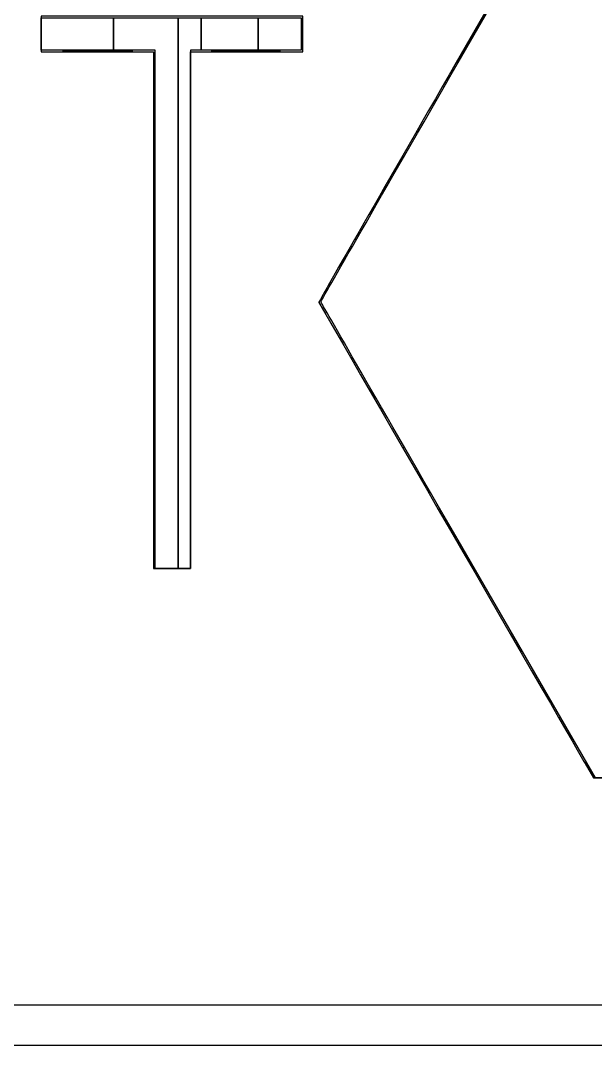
# Model space of a CAD drawing. Header units: millimetres. Extents: x 0 to 1058, y 0 to 353.
# Drawn here: x 542.4 to 674.3, y 0 to 235 of the extents above; entities that cross this region are included whole.
import ezdxf

# ---------------------------------------------------------------- set-up
doc = ezdxf.new("R2010")
doc.units = ezdxf.units.MM
doc.layers.add('Layer_1', color=7, linetype='CONTINUOUS')

msp = doc.modelspace()

# ---------------------------------------------------------------- linework, layer by layer
at = {"layer": 'Layer_1', "color": 7}
for points in [[(0, 176.38886), (0, 352.77774), (529.1667, 352.77774), (1058.3334, 352.77774), (1058.3334, 176.38886), (1058.3334, -0.00003), (529.1667, -0.00003), (0, -0.00003)], [(4.05328, 349.73778), (1053.85348, 349.73778), (1053.85348, 9.26201), (4.05328, 9.26201)], [(581.37781, 168.62774), (581.37781, 227.89441), (594.2542, 227.89441), (607.13059, 227.89441), (607.13059, 231.95135), (607.13059, 236.0083), (577.14448, 236.0083), (547.15837, 236.0083), (547.15837, 231.95135), (547.15837, 227.89441), (560.03476, 227.89441), (572.91115, 227.89441), (572.91115, 168.62774), (572.91115, 109.36108), (577.14448, 109.36108), (581.37781, 109.36108)], [(547.15837, 231.95135), (547.15837, 235.65552), (555.44865, 235.65552), (563.73892, 235.65552), (563.73892, 231.95135), (563.73892, 228.24719), (555.44865, 228.24719), (547.15837, 228.24719)], [(573.26392, 168.80413), (573.26392, 228.24719), (568.50142, 228.24719), (563.73892, 228.24719), (563.73892, 231.95135), (563.73892, 235.65552), (571.14726, 235.65552), (578.55559, 235.65552), (578.55559, 172.5083), (578.55559, 109.36108), (575.90976, 109.36108), (573.26392, 109.36108)], [(578.55559, 172.5083), (578.55559, 235.65552), (581.20143, 235.65552), (583.84726, 235.65552), (583.84726, 231.95135), (583.84726, 228.24719), (582.61254, 228.24719), (581.37781, 228.24719), (581.37781, 168.80413), (581.37781, 109.36108), (579.9667, 109.36108), (578.55559, 109.36108)], [(583.84726, 231.95135), (583.84726, 235.65552), (590.37365, 235.65552), (596.90004, 235.65552), (596.90004, 231.95135), (596.90004, 228.24719), (590.37365, 228.24719), (583.84726, 228.24719)], [(596.90004, 231.95135), (596.90004, 235.65552), (601.83893, 235.65552), (606.77782, 235.65552), (606.77782, 231.95135), (606.77782, 228.24719), (601.83893, 228.24719), (596.90004, 228.24719)], [(553.61963, 228.15859)], [(587.63962, 228.15848)], [(573.08348, 168.62774)]]:
    msp.add_lwpolyline(points, close=True, dxfattribs=at)
for points in [[(832.27624, 225.95413), (800.8624, 280.28191), (737.42509, 280.28191), (673.98777, 280.28191), (642.35239, 225.43202)], [(642.8141, 225.44537), (674.33476, 280.10569), (737.47497, 280.01741), (800.61521, 279.92913), (831.92382, 225.77774)], [(606.91124, 231.95135), (606.90979, 231.95135)], [(705.51764, 61.40188), (674.25885, 61.38338), (642.77117, 115.86422)], [(671.93319, 64.6465), (673.84677, 61.3833), (737.46774, 61.3833), (801.08867, 61.3833), (801.86994, 62.70622)]]:
    msp.add_lwpolyline(points, dxfattribs=at)
for points in [[(606.90979, 231.95135), (606.90979, 234.08566), (606.96869, 234.9133), (607.03891, 233.79056)], [(607.03891, 233.79056), (607.10911, 232.66781), (607.10851, 230.92156), (607.03891, 229.91)], [(607.03891, 229.91), (606.96791, 228.89844), (606.91043, 229.817), (606.91124, 231.95135)], [(560.03476, 228.05406), (552.85573, 228.05417), (549.96891, 228.10126), (553.61963, 228.15859)], [(553.61963, 228.15859), (557.27036, 228.21599), (563.14411, 228.21589), (566.67241, 228.15839)], [(566.67241, 228.15839), (570.20072, 228.10089), (567.21379, 228.05395), (560.03476, 228.05406)], [(594.07782, 228.05386), (586.9958, 228.05386), (584.09861, 228.10096), (587.63962, 228.15848)], [(587.63962, 228.15848), (591.18063, 228.21598), (596.975, 228.21598), (600.51601, 228.15848)], [(600.51601, 228.15848), (604.05702, 228.10098), (601.15983, 228.05386), (594.07782, 228.05386)], [(642.35239, 225.43202), (624.95293, 195.26458), (610.76294, 170.49958), (610.81906, 170.39868)], [(611.28847, 170.56509), (611.29247, 170.68606), (625.47776, 195.38218), (642.8141, 225.44537)], [(573.08348, 168.62774), (573.08348, 201.32142), (573.12498, 214.69611), (573.17568, 198.34927)], [(573.17568, 198.34927), (573.22638, 182.00243), (573.22638, 155.25306), (573.17568, 138.90622)], [(610.81906, 170.39868), (611.35296, 169.43876), (670.49651, 67.09649), (671.93319, 64.6465)], [(642.77117, 115.86422), (625.45296, 145.82873), (611.28575, 170.44412), (611.28847, 170.56509)], [(573.17568, 138.90622), (573.12498, 122.55938), (573.08348, 135.93406), (573.08348, 168.62774)]]:
    msp.add_open_spline(points, degree=3, dxfattribs=at)

doc.saveas('drawing.dxf')
